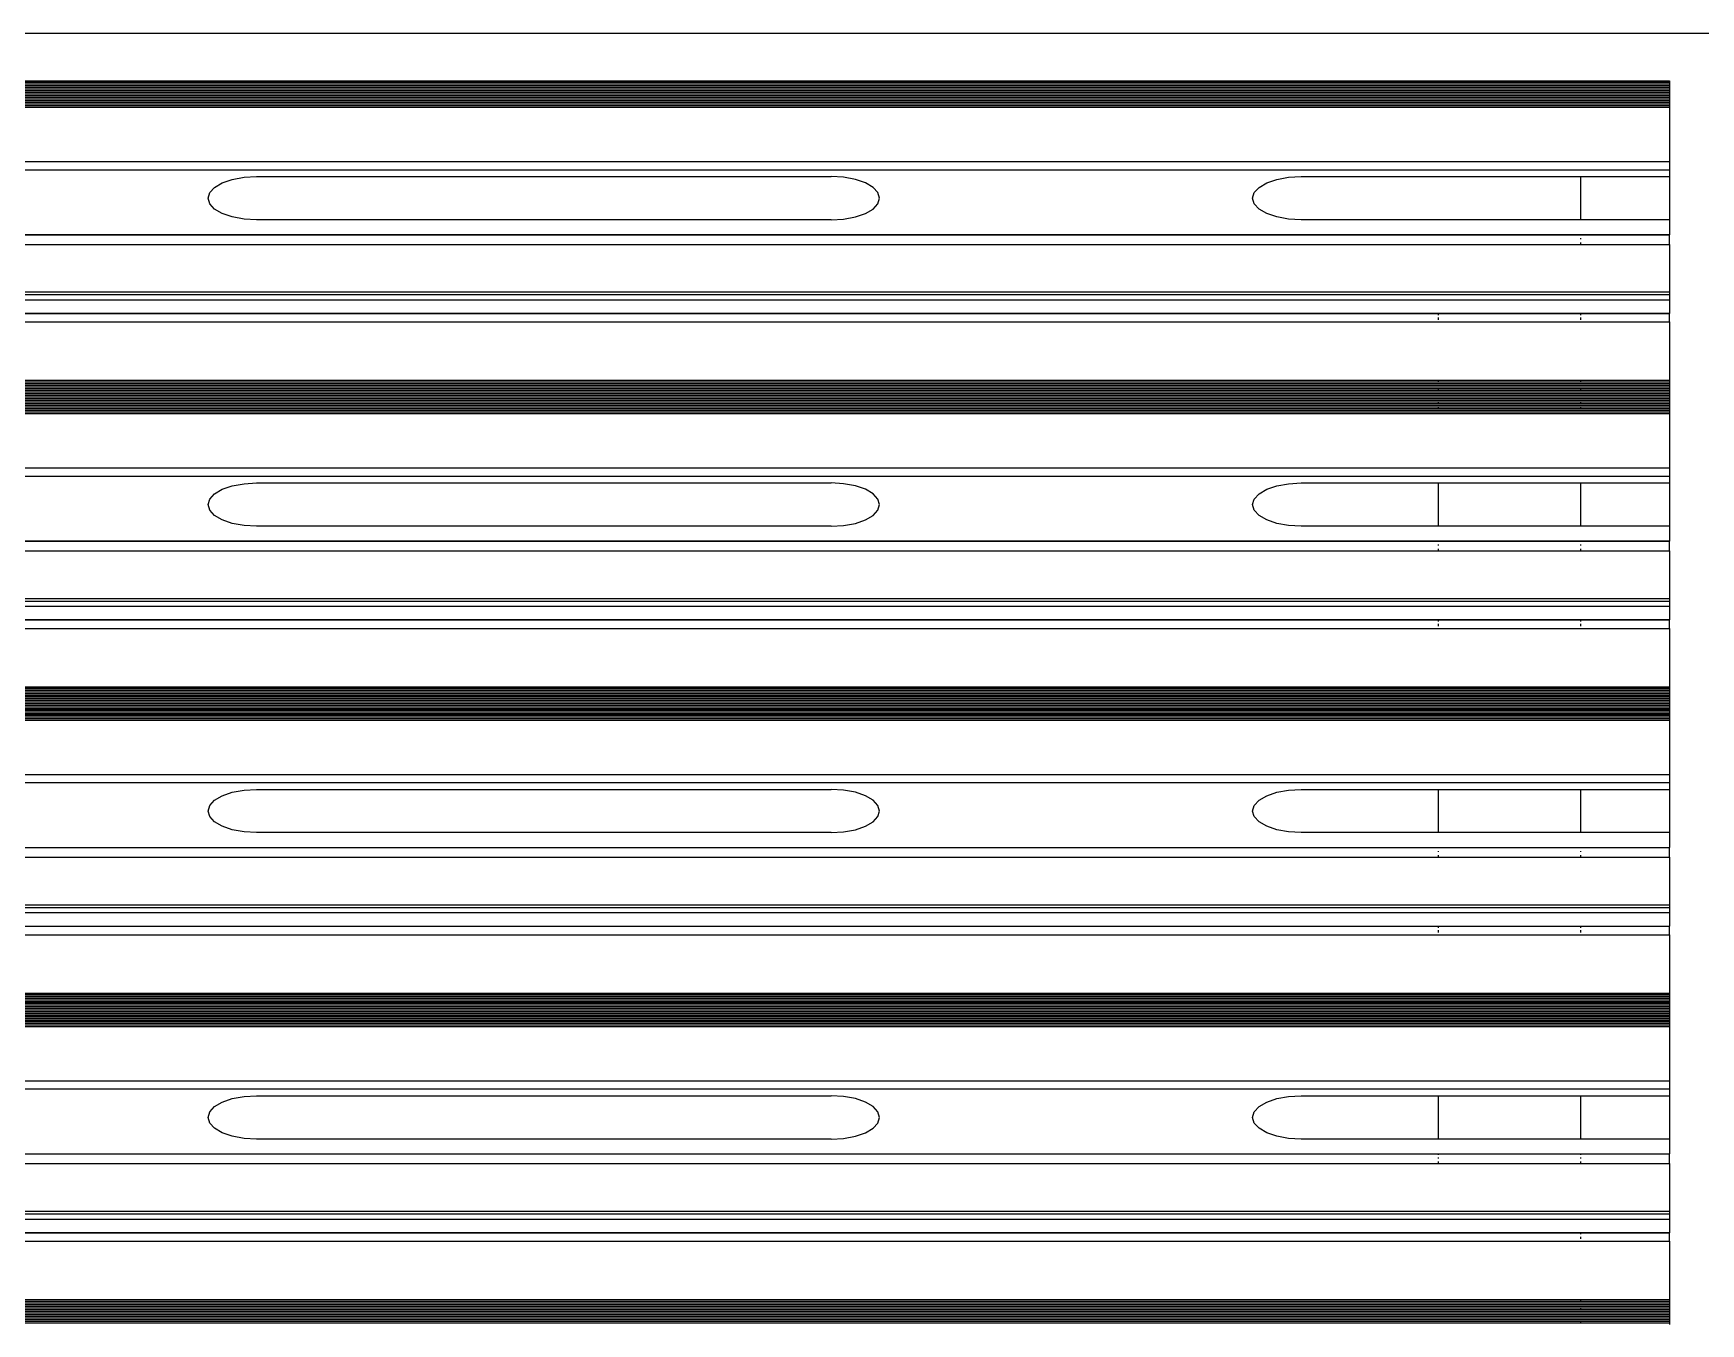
# Model space of a CAD drawing. Header units: inches. Extents: x 442278 to 842836, y -356313 to 59457.
# Drawn here: x 482411 to 483000, y 2437 to 2893 of the extents above; entities that cross this region are included whole.
import ezdxf

# ---------------------------------------------------------------- set-up
doc = ezdxf.new("R2010")
doc.units = ezdxf.units.IN
doc.header["$LTSCALE"] = 250
doc.header["$MEASUREMENT"] = 0

msp = doc.modelspace()

# ---------------------------------------------------------------- linework, layer by layer
for p, q in [((483293.53, 2893.11), (482388.53, 2893.11)), ((479538.53, 2876.39), (482988.53, 2876.39)), ((479538.53, 2875.84), (482988.53, 2875.84)), ((479538.53, 2875.31), (482988.53, 2875.31)), ((479538.53, 2875.26), (482988.53, 2875.26)), ((479538.53, 2874.67), (482988.53, 2874.67)), ((479538.53, 2874.08), (482988.53, 2874.08)), ((482988.53, 2876.39), (482988.53, 2875.84)), ((482988.53, 2875.84), (482988.53, 2875.31)), ((482988.53, 2875.31), (482988.53, 2875.26)), ((482988.53, 2875.26), (482988.53, 2874.67)), ((482988.53, 2874.67), (482988.53, 2874.08)), ((482988.53, 2874.08), (482988.53, 2873.49)), ((479538.53, 2873.49), (482988.53, 2873.49)), ((479538.53, 2872.9), (482988.53, 2872.9)), ((479538.53, 2872.31), (482988.53, 2872.31)), ((479538.53, 2871.72), (482988.53, 2871.72)), ((479538.53, 2871.14), (482988.53, 2871.14)), ((479538.53, 2870.6), (482988.53, 2870.6)), ((479538.53, 2870.55), (482988.53, 2870.55)), ((479538.53, 2869.96), (482988.53, 2869.96)), ((479538.53, 2869.37), (482988.53, 2869.37)), ((479538.53, 2868.83), (482988.53, 2868.83)), ((479538.53, 2868.78), (482988.53, 2868.78)), ((479538.53, 2868.19), (482988.53, 2868.19)), ((482988.53, 2873.49), (482988.53, 2872.9)), ((482988.53, 2872.9), (482988.53, 2872.31)), ((482988.53, 2872.31), (482988.53, 2871.72)), ((482988.53, 2871.72), (482988.53, 2871.14)), ((482988.53, 2871.14), (482988.53, 2870.6)), ((482988.53, 2870.6), (482988.53, 2870.55)), ((482988.53, 2870.55), (482988.53, 2869.96)), ((482988.53, 2869.96), (482988.53, 2869.37)), ((482988.53, 2869.37), (482988.53, 2868.83)), ((482988.53, 2868.83), (482988.53, 2868.78)), ((482988.53, 2868.78), (482988.53, 2868.19)), ((482988.53, 2868.19), (482988.53, 2867.61)), ((479538.53, 2867.61), (482988.53, 2867.61)), ((479538.53, 2867.02), (482988.53, 2867.02)), ((482988.53, 2867.61), (482988.53, 2867.02)), ((482988.53, 2867.02), (482988.53, 2847.82)), ((479538.53, 2847.82), (482988.53, 2847.82)), ((479538.53, 2844.93), (482988.53, 2844.93)), ((482988.53, 2847.82), (482988.53, 2844.93)), ((482988.53, 2844.93), (482988.53, 2842.53)), ((482473.01, 2836.86), (482474.72, 2838.71)), ((482474.72, 2838.71), (482477.44, 2840.29)), ((482477.44, 2840.29), (482480.99, 2841.51)), ((482480.99, 2841.51), (482485.12, 2842.27)), ((482485.12, 2842.27), (482489.55, 2842.53)), ((482489.55, 2842.53), (482692.45, 2842.53)), ((482696.89, 2842.27), (482692.45, 2842.53)), ((482701.02, 2841.51), (482696.89, 2842.27)), ((482704.57, 2840.29), (482701.02, 2841.51)), ((482707.29, 2838.71), (482704.57, 2840.29)), ((482709, 2836.86), (482707.29, 2838.71)), ((482841.92, 2836.86), (482843.63, 2838.71)), ((482843.63, 2838.71), (482846.35, 2840.29)), ((482846.35, 2840.29), (482849.9, 2841.51)), ((482849.9, 2841.51), (482854.03, 2842.27)), ((482854.03, 2842.27), (482858.46, 2842.53)), ((482858.46, 2842.53), (482957.17, 2842.53)), ((482957.17, 2842.53), (482957.17, 2827.23)), ((482957.17, 2842.53), (482988.53, 2842.53)), ((482988.53, 2842.53), (482988.53, 2827.23)), ((482472.43, 2834.88), (482473.01, 2836.86)), ((482473.01, 2832.9), (482472.43, 2834.88)), ((482474.72, 2831.06), (482473.01, 2832.9)), ((482707.29, 2831.06), (482709, 2832.9)), ((482709.58, 2834.88), (482709, 2836.86)), ((482709, 2832.9), (482709.58, 2834.88)), ((482841.34, 2834.88), (482841.92, 2836.86)), ((482841.92, 2832.9), (482841.34, 2834.88)), ((482843.63, 2831.06), (482841.92, 2832.9)), ((482477.44, 2829.47), (482474.72, 2831.06)), ((482480.99, 2828.26), (482477.44, 2829.47)), ((482485.12, 2827.49), (482480.99, 2828.26)), ((482489.55, 2827.23), (482485.12, 2827.49)), ((482692.45, 2827.23), (482489.55, 2827.23)), ((482692.45, 2827.23), (482696.89, 2827.49)), ((482696.89, 2827.49), (482701.02, 2828.26)), ((482701.02, 2828.26), (482704.57, 2829.47)), ((482704.57, 2829.47), (482707.29, 2831.06)), ((482846.35, 2829.47), (482843.63, 2831.06)), ((482849.9, 2828.26), (482846.35, 2829.47)), ((482854.03, 2827.49), (482849.9, 2828.26)), ((482858.46, 2827.23), (482854.03, 2827.49)), ((482957.17, 2827.23), (482858.46, 2827.23)), ((482988.53, 2827.23), (482957.17, 2827.23)), ((482988.53, 2827.23), (482988.53, 2822.05)), ((481279.22, 2822.05), (482957.17, 2822.05)), ((481279.22, 2821.97), (482957.17, 2821.97)), ((482957.17, 2822.05), (482957.17, 2821.97)), ((482957.17, 2822.05), (482988.53, 2822.05)), ((482957.17, 2821.97), (482957.17, 2821.71)), ((482957.17, 2821.97), (482988.53, 2821.97)), ((482957.17, 2820.74), (482957.17, 2820.42)), ((482988.53, 2822.05), (482988.53, 2821.97)), ((482988.53, 2818.58), (482988.53, 2821.97)), ((481279.22, 2818.58), (482957.17, 2818.58)), ((482957.17, 2819.28), (482957.17, 2818.58)), ((482957.17, 2818.58), (482988.53, 2818.58)), ((482988.53, 2818.58), (482988.53, 2801.78)), ((479538.53, 2801.78), (482988.53, 2801.78)), ((479538.53, 2800.83), (482988.53, 2800.83)), ((479538.53, 2798.99), (482988.53, 2798.99)), ((482988.53, 2801.78), (482988.53, 2800.83)), ((482988.53, 2800.83), (482988.53, 2798.99)), ((482988.53, 2798.99), (482988.53, 2794.24)), ((479538.53, 2791.16), (482988.53, 2791.16)), ((481329.4, 2794.24), (482906.99, 2794.24)), ((481329.4, 2794.15), (482906.99, 2794.15)), ((482906.99, 2794.15), (482906.99, 2794.24)), ((482906.99, 2794.24), (482957.17, 2794.24)), ((482906.99, 2793.63), (482906.99, 2794.15)), ((482906.99, 2794.15), (482957.17, 2794.15)), ((482906.99, 2791.96), (482906.99, 2792.74)), ((482957.17, 2794.24), (482957.17, 2794.15)), ((482957.17, 2794.24), (482988.53, 2794.24)), ((482957.17, 2794.15), (482957.17, 2793.63)), ((482957.17, 2794.15), (482988.53, 2794.15)), ((482957.17, 2792.74), (482957.17, 2791.96)), ((482988.53, 2794.24), (482988.53, 2794.15)), ((482988.53, 2791.16), (482988.53, 2794.15)), ((482988.53, 2791.16), (482988.53, 2770.57)), ((479538.53, 2769.39), (482988.53, 2769.39)), ((479538.53, 2768.8), (482988.53, 2768.8)), ((479538.53, 2768.22), (482988.53, 2768.22)), ((481329.4, 2770.57), (482906.99, 2770.57)), ((481329.4, 2770.03), (482906.99, 2770.03)), ((481329.4, 2769.98), (482906.99, 2769.98)), ((481329.4, 2767.63), (482906.99, 2767.63)), ((482906.99, 2770.03), (482906.99, 2770.57)), ((482906.99, 2770.57), (482957.17, 2770.57)), ((482906.99, 2769.98), (482906.99, 2770.03)), ((482906.99, 2770.03), (482957.17, 2770.03)), ((482906.99, 2769.98), (482957.17, 2769.98)), ((482906.99, 2767.09), (482906.99, 2767.63)), ((482906.99, 2767.63), (482957.17, 2767.63)), ((482957.17, 2770.57), (482957.17, 2770.03)), ((482957.17, 2770.57), (482988.53, 2770.57)), ((482957.17, 2770.03), (482957.17, 2769.98)), ((482957.17, 2770.03), (482988.53, 2770.03)), ((482957.17, 2769.98), (482988.53, 2769.98)), ((482957.17, 2767.63), (482957.17, 2767.09)), ((482957.17, 2767.63), (482988.53, 2767.63)), ((482988.53, 2770.57), (482988.53, 2770.03)), ((482988.53, 2770.03), (482988.53, 2769.98)), ((482988.53, 2769.98), (482988.53, 2769.39)), ((482988.53, 2769.39), (482988.53, 2768.8)), ((482988.53, 2768.8), (482988.53, 2768.22)), ((482988.53, 2768.22), (482988.53, 2767.63)), ((482988.53, 2767.63), (482988.53, 2767.09)), ((479538.53, 2766.45), (482988.53, 2766.45)), ((479538.53, 2765.86), (482988.53, 2765.86)), ((479538.53, 2765.27), (482988.53, 2765.27)), ((479538.53, 2764.69), (482988.53, 2764.69)), ((479538.53, 2764.1), (482988.53, 2764.1)), ((479538.53, 2763.51), (482988.53, 2763.51)), ((479538.53, 2761.74), (482988.53, 2761.74)), ((481329.4, 2767.09), (482906.99, 2767.09)), ((481329.4, 2767.04), (482906.99, 2767.04)), ((481329.4, 2762.92), (482906.99, 2762.92)), ((481329.4, 2762.38), (482906.99, 2762.38)), ((481329.4, 2762.33), (482906.99, 2762.33)), ((482906.99, 2767.04), (482906.99, 2767.09)), ((482906.99, 2767.09), (482957.17, 2767.09)), ((482906.99, 2767.04), (482957.17, 2767.04)), ((482906.99, 2762.38), (482906.99, 2762.92)), ((482906.99, 2762.92), (482957.17, 2762.92)), ((482906.99, 2762.33), (482906.99, 2762.38)), ((482906.99, 2762.38), (482957.17, 2762.38)), ((482906.99, 2762.33), (482957.17, 2762.33)), ((482957.17, 2767.09), (482957.17, 2767.04)), ((482957.17, 2767.09), (482988.53, 2767.09)), ((482957.17, 2767.04), (482988.53, 2767.04)), ((482957.17, 2762.92), (482957.17, 2762.38)), ((482957.17, 2762.92), (482988.53, 2762.92)), ((482957.17, 2762.38), (482957.17, 2762.33)), ((482957.17, 2762.38), (482988.53, 2762.38)), ((482957.17, 2762.33), (482988.53, 2762.33)), ((482988.53, 2767.09), (482988.53, 2767.04)), ((482988.53, 2767.04), (482988.53, 2766.45)), ((482988.53, 2766.45), (482988.53, 2765.86)), ((482988.53, 2765.86), (482988.53, 2765.27)), ((482988.53, 2765.27), (482988.53, 2764.69)), ((482988.53, 2764.69), (482988.53, 2764.1)), ((482988.53, 2764.1), (482988.53, 2763.51)), ((482988.53, 2763.51), (482988.53, 2762.92)), ((482988.53, 2762.92), (482988.53, 2762.38)), ((482988.53, 2762.38), (482988.53, 2762.33)), ((482988.53, 2762.33), (482988.53, 2761.74)), ((482988.53, 2761.74), (482988.53, 2761.15)), ((479538.53, 2759.98), (482988.53, 2759.98)), ((479538.53, 2759.39), (482988.53, 2759.39)), ((479538.53, 2758.8), (482988.53, 2758.8)), ((481329.4, 2761.15), (482906.99, 2761.15)), ((481329.4, 2760.62), (482906.99, 2760.62)), ((481329.4, 2760.57), (482906.99, 2760.57)), ((482906.99, 2760.62), (482906.99, 2761.15)), ((482906.99, 2761.15), (482957.17, 2761.15)), ((482906.99, 2760.57), (482906.99, 2760.62)), ((482906.99, 2760.62), (482957.17, 2760.62)), ((482906.99, 2760.57), (482957.17, 2760.57)), ((482957.17, 2761.15), (482957.17, 2760.62)), ((482957.17, 2761.15), (482988.53, 2761.15)), ((482957.17, 2760.62), (482957.17, 2760.57)), ((482957.17, 2760.62), (482988.53, 2760.62)), ((482957.17, 2760.57), (482988.53, 2760.57)), ((482988.53, 2761.15), (482988.53, 2760.62)), ((482988.53, 2760.62), (482988.53, 2760.57)), ((482988.53, 2760.57), (482988.53, 2759.98)), ((482988.53, 2759.98), (482988.53, 2759.39)), ((482988.53, 2759.39), (482988.53, 2758.8)), ((482988.53, 2758.8), (482988.53, 2739.6)), ((479538.53, 2739.6), (482988.53, 2739.6)), ((482988.53, 2739.6), (482988.53, 2736.71)), ((479538.53, 2736.71), (482988.53, 2736.71)), ((482477.44, 2732.07), (482480.99, 2733.29)), ((482480.99, 2733.29), (482485.12, 2734.05)), ((482485.12, 2734.05), (482489.55, 2734.31)), ((482489.55, 2734.31), (482692.45, 2734.31)), ((482696.89, 2734.05), (482692.45, 2734.31)), ((482701.02, 2733.29), (482696.89, 2734.05)), ((482704.57, 2732.07), (482701.02, 2733.29)), ((482846.35, 2732.07), (482849.9, 2733.29)), ((482849.9, 2733.29), (482854.03, 2734.05)), ((482854.03, 2734.05), (482858.46, 2734.31)), ((482858.46, 2734.31), (482906.99, 2734.31)), ((482906.99, 2719.01), (482906.99, 2734.31)), ((482906.99, 2734.31), (482957.17, 2734.31)), ((482957.17, 2734.31), (482957.17, 2719.01)), ((482957.17, 2734.31), (482988.53, 2734.31)), ((482988.53, 2736.71), (482988.53, 2734.31)), ((482988.53, 2734.31), (482988.53, 2719.01)), ((482472.43, 2726.66), (482473.01, 2728.64)), ((482473.01, 2724.68), (482472.43, 2726.66)), ((482473.01, 2728.64), (482474.72, 2730.49)), ((482474.72, 2730.49), (482477.44, 2732.07)), ((482707.29, 2730.49), (482704.57, 2732.07)), ((482709, 2728.64), (482707.29, 2730.49)), ((482709.58, 2726.66), (482709, 2728.64)), ((482709, 2724.68), (482709.58, 2726.66)), ((482841.34, 2726.66), (482841.92, 2728.64)), ((482841.92, 2724.68), (482841.34, 2726.66)), ((482841.92, 2728.64), (482843.63, 2730.49)), ((482843.63, 2730.49), (482846.35, 2732.07)), ((482474.72, 2722.84), (482473.01, 2724.68)), ((482477.44, 2721.26), (482474.72, 2722.84)), ((482480.99, 2720.04), (482477.44, 2721.26)), ((482701.02, 2720.04), (482704.57, 2721.26)), ((482704.57, 2721.26), (482707.29, 2722.84)), ((482707.29, 2722.84), (482709, 2724.68)), ((482843.63, 2722.84), (482841.92, 2724.68)), ((482846.35, 2721.26), (482843.63, 2722.84)), ((482849.9, 2720.04), (482846.35, 2721.26)), ((482485.12, 2719.28), (482480.99, 2720.04)), ((482489.55, 2719.01), (482485.12, 2719.28)), ((482692.45, 2719.01), (482489.55, 2719.01)), ((482692.45, 2719.01), (482696.89, 2719.28)), ((482696.89, 2719.28), (482701.02, 2720.04)), ((482854.03, 2719.28), (482849.9, 2720.04)), ((482858.46, 2719.01), (482854.03, 2719.28)), ((482906.99, 2719.01), (482858.46, 2719.01)), ((482957.17, 2719.01), (482906.99, 2719.01)), ((482988.53, 2719.01), (482957.17, 2719.01)), ((482988.53, 2719.01), (482988.53, 2713.83)), ((481329.4, 2713.83), (482906.99, 2713.83)), ((481329.4, 2713.76), (482906.99, 2713.76)), ((481329.4, 2710.36), (482906.99, 2710.36)), ((482906.99, 2713.76), (482906.99, 2713.83)), ((482906.99, 2713.83), (482957.17, 2713.83)), ((482906.99, 2713.5), (482906.99, 2713.76)), ((482906.99, 2713.76), (482957.17, 2713.76)), ((482906.99, 2712.21), (482906.99, 2712.52)), ((482906.99, 2710.36), (482906.99, 2711.07)), ((482906.99, 2710.36), (482957.17, 2710.36)), ((482957.17, 2713.83), (482957.17, 2713.76)), ((482957.17, 2713.83), (482988.53, 2713.83)), ((482957.17, 2713.76), (482957.17, 2713.5)), ((482957.17, 2713.76), (482988.53, 2713.76)), ((482957.17, 2712.52), (482957.17, 2712.21)), ((482957.17, 2711.07), (482957.17, 2710.36)), ((482957.17, 2710.36), (482988.53, 2710.36)), ((482988.53, 2713.83), (482988.53, 2713.76)), ((482988.53, 2710.36), (482988.53, 2713.76)), ((482988.53, 2710.36), (482988.53, 2693.56)), ((479538.53, 2693.56), (482988.53, 2693.56)), ((479538.53, 2692.61), (482988.53, 2692.61)), ((482988.53, 2693.56), (482988.53, 2692.61)), ((482988.53, 2692.61), (482988.53, 2690.78)), ((479538.53, 2690.78), (482988.53, 2690.78)), ((481329.4, 2686.03), (482906.99, 2686.03)), ((481329.4, 2685.94), (482906.99, 2685.94)), ((482906.99, 2685.94), (482906.99, 2686.03)), ((482906.99, 2686.03), (482957.17, 2686.03)), ((482906.99, 2685.41), (482906.99, 2685.94)), ((482906.99, 2685.94), (482957.17, 2685.94)), ((482957.17, 2686.03), (482957.17, 2685.94)), ((482957.17, 2686.03), (482988.53, 2686.03)), ((482957.17, 2685.94), (482957.17, 2685.41)), ((482957.17, 2685.94), (482988.53, 2685.94)), ((482988.53, 2690.78), (482988.53, 2686.03)), ((482988.53, 2686.03), (482988.53, 2685.94)), ((482988.53, 2682.95), (482988.53, 2685.94)), ((479538.53, 2682.95), (482988.53, 2682.95)), ((482906.99, 2683.74), (482906.99, 2684.53)), ((482957.17, 2684.53), (482957.17, 2683.74)), ((482988.53, 2682.95), (482988.53, 2662.35)), ((481329.4, 2662.35), (482906.99, 2662.35)), ((481329.4, 2661.81), (482906.99, 2661.81)), ((481329.4, 2661.76), (482906.99, 2661.76)), ((482906.99, 2661.81), (482906.99, 2662.35)), ((482906.99, 2662.35), (482957.17, 2662.35)), ((482906.99, 2661.76), (482906.99, 2661.81)), ((482906.99, 2661.81), (482957.17, 2661.81)), ((482906.99, 2661.76), (482957.17, 2661.76)), ((482957.17, 2662.35), (482957.17, 2661.81)), ((482957.17, 2662.35), (482988.53, 2662.35)), ((482957.17, 2661.81), (482957.17, 2661.76)), ((482957.17, 2661.81), (482988.53, 2661.81)), ((482957.17, 2661.76), (482988.53, 2661.76)), ((482988.53, 2662.35), (482988.53, 2661.81)), ((482988.53, 2661.81), (482988.53, 2661.76)), ((482988.53, 2661.76), (482988.53, 2661.18)), ((479538.53, 2661.18), (482988.53, 2661.18)), ((479538.53, 2660.59), (482988.53, 2660.59)), ((479538.53, 2660), (482988.53, 2660)), ((479538.53, 2658.23), (482988.53, 2658.23)), ((479538.53, 2657.65), (482988.53, 2657.65)), ((479538.53, 2657.06), (482988.53, 2657.06)), ((479538.53, 2656.47), (482988.53, 2656.47)), ((479538.53, 2655.88), (482988.53, 2655.88)), ((481329.4, 2659.41), (482906.99, 2659.41)), ((481329.4, 2658.87), (482906.99, 2658.87)), ((481329.4, 2658.82), (482906.99, 2658.82)), ((482906.99, 2658.87), (482906.99, 2659.41)), ((482906.99, 2659.41), (482957.17, 2659.41)), ((482906.99, 2658.82), (482906.99, 2658.87)), ((482906.99, 2658.87), (482957.17, 2658.87)), ((482906.99, 2658.82), (482957.17, 2658.82)), ((482957.17, 2659.41), (482957.17, 2658.87)), ((482957.17, 2659.41), (482988.53, 2659.41)), ((482957.17, 2658.87), (482957.17, 2658.82)), ((482957.17, 2658.87), (482988.53, 2658.87)), ((482957.17, 2658.82), (482988.53, 2658.82)), ((482988.53, 2661.18), (482988.53, 2660.59)), ((482988.53, 2660.59), (482988.53, 2660)), ((482988.53, 2660), (482988.53, 2659.41)), ((482988.53, 2659.41), (482988.53, 2658.87)), ((482988.53, 2658.87), (482988.53, 2658.82)), ((482988.53, 2658.82), (482988.53, 2658.23)), ((482988.53, 2658.23), (482988.53, 2657.65)), ((482988.53, 2657.65), (482988.53, 2657.06)), ((482988.53, 2657.06), (482988.53, 2656.47)), ((482988.53, 2656.47), (482988.53, 2655.88)), ((482988.53, 2655.88), (482988.53, 2655.29)), ((479538.53, 2655.29), (482988.53, 2655.29)), ((479538.53, 2653.53), (482988.53, 2653.53)), ((479538.53, 2651.76), (482988.53, 2651.76)), ((479538.53, 2651.17), (482988.53, 2651.17)), ((479538.53, 2650.58), (482988.53, 2650.58)), ((481329.4, 2654.7), (482906.99, 2654.7)), ((481329.4, 2654.16), (482906.99, 2654.16)), ((481329.4, 2654.11), (482906.99, 2654.11)), ((481329.4, 2652.94), (482906.99, 2652.94)), ((481329.4, 2652.4), (482906.99, 2652.4)), ((481329.4, 2652.35), (482906.99, 2652.35)), ((482906.99, 2654.16), (482906.99, 2654.7)), ((482906.99, 2654.7), (482957.17, 2654.7)), ((482906.99, 2654.11), (482906.99, 2654.16)), ((482906.99, 2654.16), (482957.17, 2654.16)), ((482906.99, 2654.11), (482957.17, 2654.11)), ((482906.99, 2652.4), (482906.99, 2652.94)), ((482906.99, 2652.94), (482957.17, 2652.94)), ((482906.99, 2652.35), (482906.99, 2652.4)), ((482906.99, 2652.4), (482957.17, 2652.4)), ((482906.99, 2652.35), (482957.17, 2652.35)), ((482957.17, 2654.7), (482957.17, 2654.16)), ((482957.17, 2654.7), (482988.53, 2654.7)), ((482957.17, 2654.16), (482957.17, 2654.11)), ((482957.17, 2654.16), (482988.53, 2654.16)), ((482957.17, 2654.11), (482988.53, 2654.11)), ((482957.17, 2652.94), (482957.17, 2652.4)), ((482957.17, 2652.94), (482988.53, 2652.94)), ((482957.17, 2652.4), (482957.17, 2652.35)), ((482957.17, 2652.4), (482988.53, 2652.4)), ((482957.17, 2652.35), (482988.53, 2652.35)), ((482988.53, 2655.29), (482988.53, 2654.7)), ((482988.53, 2654.7), (482988.53, 2654.16)), ((482988.53, 2654.16), (482988.53, 2654.11)), ((482988.53, 2654.11), (482988.53, 2653.53)), ((482988.53, 2653.53), (482988.53, 2652.94)), ((482988.53, 2652.94), (482988.53, 2652.4)), ((482988.53, 2652.4), (482988.53, 2652.35)), ((482988.53, 2652.35), (482988.53, 2651.76)), ((482988.53, 2651.76), (482988.53, 2651.17)), ((482988.53, 2651.17), (482988.53, 2650.58)), ((482988.53, 2650.58), (482988.53, 2631.39)), ((479538.53, 2631.39), (482988.53, 2631.39)), ((479538.53, 2628.49), (482988.53, 2628.49)), ((482988.53, 2631.39), (482988.53, 2628.49)), ((482988.53, 2628.49), (482988.53, 2626.1)), ((482472.43, 2618.45), (482473.01, 2620.43)), ((482473.01, 2620.43), (482474.72, 2622.27)), ((482474.72, 2622.27), (482477.44, 2623.86)), ((482477.44, 2623.86), (482480.99, 2625.07)), ((482480.99, 2625.07), (482485.12, 2625.84)), ((482485.12, 2625.84), (482489.55, 2626.1)), ((482489.55, 2626.1), (482692.45, 2626.1)), ((482696.89, 2625.84), (482692.45, 2626.1)), ((482701.02, 2625.07), (482696.89, 2625.84)), ((482704.57, 2623.86), (482701.02, 2625.07)), ((482707.29, 2622.27), (482704.57, 2623.86)), ((482709, 2620.43), (482707.29, 2622.27)), ((482709.58, 2618.45), (482709, 2620.43)), ((482841.34, 2618.45), (482841.92, 2620.43)), ((482841.92, 2620.43), (482843.63, 2622.27)), ((482843.63, 2622.27), (482846.35, 2623.86)), ((482846.35, 2623.86), (482849.9, 2625.07)), ((482849.9, 2625.07), (482854.03, 2625.84)), ((482854.03, 2625.84), (482858.46, 2626.1)), ((482858.46, 2626.1), (482906.99, 2626.1)), ((482906.99, 2610.8), (482906.99, 2626.1)), ((482906.99, 2626.1), (482957.17, 2626.1)), ((482957.17, 2626.1), (482957.17, 2610.8)), ((482957.17, 2626.1), (482988.53, 2626.1)), ((482988.53, 2626.1), (482988.53, 2610.8)), ((482473.01, 2616.47), (482472.43, 2618.45)), ((482474.72, 2614.62), (482473.01, 2616.47)), ((482477.44, 2613.04), (482474.72, 2614.62)), ((482704.57, 2613.04), (482707.29, 2614.62)), ((482707.29, 2614.62), (482709, 2616.47)), ((482709, 2616.47), (482709.58, 2618.45)), ((482841.92, 2616.47), (482841.34, 2618.45)), ((482843.63, 2614.62), (482841.92, 2616.47)), ((482846.35, 2613.04), (482843.63, 2614.62)), ((482480.99, 2611.82), (482477.44, 2613.04)), ((482485.12, 2611.06), (482480.99, 2611.82)), ((482489.55, 2610.8), (482485.12, 2611.06)), ((482692.45, 2610.8), (482489.55, 2610.8)), ((482692.45, 2610.8), (482696.89, 2611.06)), ((482696.89, 2611.06), (482701.02, 2611.82)), ((482701.02, 2611.82), (482704.57, 2613.04)), ((482849.9, 2611.82), (482846.35, 2613.04)), ((482854.03, 2611.06), (482849.9, 2611.82)), ((482858.46, 2610.8), (482854.03, 2611.06)), ((482906.99, 2610.8), (482858.46, 2610.8)), ((482957.17, 2610.8), (482906.99, 2610.8)), ((482988.53, 2610.8), (482957.17, 2610.8)), ((482988.53, 2610.8), (482988.53, 2605.61)), ((481329.4, 2605.61), (482906.99, 2605.61)), ((481329.4, 2605.54), (482906.99, 2605.54)), ((482906.99, 2605.54), (482906.99, 2605.61)), ((482906.99, 2605.61), (482957.17, 2605.61)), ((482906.99, 2605.28), (482906.99, 2605.54)), ((482906.99, 2605.54), (482957.17, 2605.54)), ((482906.99, 2603.99), (482906.99, 2604.3)), ((482906.99, 2602.15), (482906.99, 2602.85)), ((482957.17, 2605.61), (482957.17, 2605.54)), ((482957.17, 2605.61), (482988.53, 2605.61)), ((482957.17, 2605.54), (482957.17, 2605.28)), ((482957.17, 2605.54), (482988.53, 2605.54)), ((482957.17, 2604.3), (482957.17, 2603.99)), ((482957.17, 2602.85), (482957.17, 2602.15)), ((482988.53, 2605.61), (482988.53, 2605.54)), ((482988.53, 2602.15), (482988.53, 2605.54)), ((481329.4, 2602.15), (482906.99, 2602.15)), ((482906.99, 2602.15), (482957.17, 2602.15)), ((482957.17, 2602.15), (482988.53, 2602.15)), ((482988.53, 2602.15), (482988.53, 2585.34)), ((479538.53, 2585.34), (482988.53, 2585.34)), ((482988.53, 2585.34), (482988.53, 2584.4)), ((479538.53, 2584.4), (482988.53, 2584.4)), ((479538.53, 2582.56), (482988.53, 2582.56)), ((482988.53, 2584.4), (482988.53, 2582.56)), ((482988.53, 2582.56), (482988.53, 2577.81)), ((479538.53, 2574.73), (482988.53, 2574.73)), ((481329.4, 2577.81), (482906.99, 2577.81)), ((481329.4, 2577.72), (482906.99, 2577.72)), ((482906.99, 2577.72), (482906.99, 2577.81)), ((482906.99, 2577.81), (482957.17, 2577.81)), ((482906.99, 2577.19), (482906.99, 2577.72)), ((482906.99, 2577.72), (482957.17, 2577.72)), ((482906.99, 2575.53), (482906.99, 2576.31)), ((482957.17, 2577.81), (482957.17, 2577.72)), ((482957.17, 2577.81), (482988.53, 2577.81)), ((482957.17, 2577.72), (482957.17, 2577.19)), ((482957.17, 2577.72), (482988.53, 2577.72)), ((482957.17, 2576.31), (482957.17, 2575.53)), ((482988.53, 2577.81), (482988.53, 2577.72)), ((482988.53, 2574.73), (482988.53, 2577.72)), ((482988.53, 2574.73), (482988.53, 2554.14)), ((479538.53, 2552.96), (482988.53, 2552.96)), ((479538.53, 2552.37), (482988.53, 2552.37)), ((479538.53, 2551.78), (482988.53, 2551.78)), ((479538.53, 2550.02), (482988.53, 2550.02)), ((481329.4, 2554.14), (482906.99, 2554.14)), ((481329.4, 2553.6), (482906.99, 2553.6)), ((481329.4, 2553.55), (482906.99, 2553.55)), ((481329.4, 2551.19), (482906.99, 2551.19)), ((481329.4, 2550.66), (482906.99, 2550.66)), ((481329.4, 2550.61), (482906.99, 2550.61)), ((482906.99, 2553.6), (482906.99, 2554.14)), ((482906.99, 2554.14), (482957.17, 2554.14)), ((482906.99, 2553.55), (482906.99, 2553.6)), ((482906.99, 2553.6), (482957.17, 2553.6)), ((482906.99, 2553.55), (482957.17, 2553.55)), ((482906.99, 2550.66), (482906.99, 2551.19)), ((482906.99, 2551.19), (482957.17, 2551.19)), ((482906.99, 2550.61), (482906.99, 2550.66)), ((482906.99, 2550.66), (482957.17, 2550.66)), ((482906.99, 2550.61), (482957.17, 2550.61)), ((482957.17, 2554.14), (482957.17, 2553.6)), ((482957.17, 2554.14), (482988.53, 2554.14)), ((482957.17, 2553.6), (482957.17, 2553.55)), ((482957.17, 2553.6), (482988.53, 2553.6)), ((482957.17, 2553.55), (482988.53, 2553.55)), ((482957.17, 2551.19), (482957.17, 2550.66)), ((482957.17, 2551.19), (482988.53, 2551.19)), ((482957.17, 2550.66), (482957.17, 2550.61)), ((482957.17, 2550.66), (482988.53, 2550.66)), ((482957.17, 2550.61), (482988.53, 2550.61)), ((482988.53, 2554.14), (482988.53, 2553.6)), ((482988.53, 2553.6), (482988.53, 2553.55)), ((482988.53, 2553.55), (482988.53, 2552.96)), ((482988.53, 2552.96), (482988.53, 2552.37)), ((482988.53, 2552.37), (482988.53, 2551.78)), ((482988.53, 2551.78), (482988.53, 2551.19)), ((482988.53, 2551.19), (482988.53, 2550.66)), ((482988.53, 2550.66), (482988.53, 2550.61)), ((482988.53, 2550.61), (482988.53, 2550.02)), ((482988.53, 2550.02), (482988.53, 2549.43)), ((479538.53, 2549.43), (482988.53, 2549.43)), ((479538.53, 2548.84), (482988.53, 2548.84)), ((479538.53, 2548.25), (482988.53, 2548.25)), ((479538.53, 2547.66), (482988.53, 2547.66)), ((479538.53, 2547.08), (482988.53, 2547.08)), ((479538.53, 2545.31), (482988.53, 2545.31)), ((481329.4, 2546.49), (482906.99, 2546.49)), ((481329.4, 2545.95), (482906.99, 2545.95)), ((481329.4, 2545.9), (482906.99, 2545.9)), ((481329.4, 2544.72), (482906.99, 2544.72)), ((481329.4, 2544.18), (482906.99, 2544.18)), ((481329.4, 2544.13), (482906.99, 2544.13)), ((482906.99, 2545.95), (482906.99, 2546.49)), ((482906.99, 2546.49), (482957.17, 2546.49)), ((482906.99, 2545.9), (482906.99, 2545.95)), ((482906.99, 2545.95), (482957.17, 2545.95)), ((482906.99, 2545.9), (482957.17, 2545.9)), ((482906.99, 2544.18), (482906.99, 2544.72)), ((482906.99, 2544.72), (482957.17, 2544.72)), ((482906.99, 2544.13), (482906.99, 2544.18)), ((482906.99, 2544.18), (482957.17, 2544.18)), ((482906.99, 2544.13), (482957.17, 2544.13)), ((482957.17, 2546.49), (482957.17, 2545.95)), ((482957.17, 2546.49), (482988.53, 2546.49)), ((482957.17, 2545.95), (482957.17, 2545.9)), ((482957.17, 2545.95), (482988.53, 2545.95)), ((482957.17, 2545.9), (482988.53, 2545.9)), ((482957.17, 2544.72), (482957.17, 2544.18)), ((482957.17, 2544.72), (482988.53, 2544.72)), ((482957.17, 2544.18), (482957.17, 2544.13)), ((482957.17, 2544.18), (482988.53, 2544.18)), ((482957.17, 2544.13), (482988.53, 2544.13)), ((482988.53, 2549.43), (482988.53, 2548.84)), ((482988.53, 2548.84), (482988.53, 2548.25)), ((482988.53, 2548.25), (482988.53, 2547.66)), ((482988.53, 2547.66), (482988.53, 2547.08)), ((482988.53, 2547.08), (482988.53, 2546.49)), ((482988.53, 2546.49), (482988.53, 2545.95)), ((482988.53, 2545.95), (482988.53, 2545.9)), ((482988.53, 2545.9), (482988.53, 2545.31)), ((482988.53, 2545.31), (482988.53, 2544.72)), ((482988.53, 2544.72), (482988.53, 2544.18)), ((482988.53, 2544.18), (482988.53, 2544.13)), ((482988.53, 2544.13), (482988.53, 2543.54)), ((479538.53, 2543.54), (482988.53, 2543.54)), ((479538.53, 2542.96), (482988.53, 2542.96)), ((479538.53, 2542.37), (482988.53, 2542.37)), ((482988.53, 2543.54), (482988.53, 2542.96)), ((482988.53, 2542.96), (482988.53, 2542.37)), ((482988.53, 2542.37), (482988.53, 2523.17)), ((479538.53, 2523.17), (482988.53, 2523.17)), ((479538.53, 2520.28), (482988.53, 2520.28)), ((482988.53, 2523.17), (482988.53, 2520.28)), ((482988.53, 2520.28), (482988.53, 2517.88)), ((482474.72, 2514.06), (482477.44, 2515.64)), ((482477.44, 2515.64), (482480.99, 2516.86)), ((482480.99, 2516.86), (482485.12, 2517.62)), ((482485.12, 2517.62), (482489.55, 2517.88)), ((482489.55, 2517.88), (482692.45, 2517.88)), ((482696.89, 2517.62), (482692.45, 2517.88)), ((482701.02, 2516.86), (482696.89, 2517.62)), ((482704.57, 2515.64), (482701.02, 2516.86)), ((482707.29, 2514.06), (482704.57, 2515.64)), ((482843.63, 2514.06), (482846.35, 2515.64)), ((482846.35, 2515.64), (482849.9, 2516.86)), ((482849.9, 2516.86), (482854.03, 2517.62)), ((482854.03, 2517.62), (482858.46, 2517.88)), ((482858.46, 2517.88), (482906.99, 2517.88)), ((482906.99, 2502.58), (482906.99, 2517.88)), ((482906.99, 2517.88), (482957.17, 2517.88)), ((482957.17, 2517.88), (482957.17, 2502.58)), ((482957.17, 2517.88), (482988.53, 2517.88)), ((482988.53, 2517.88), (482988.53, 2502.58)), ((482472.43, 2510.23), (482473.01, 2512.21)), ((482473.01, 2508.25), (482472.43, 2510.23)), ((482473.01, 2512.21), (482474.72, 2514.06)), ((482709, 2512.21), (482707.29, 2514.06)), ((482709.58, 2510.23), (482709, 2512.21)), ((482709, 2508.25), (482709.58, 2510.23)), ((482841.34, 2510.23), (482841.92, 2512.21)), ((482841.92, 2508.25), (482841.34, 2510.23)), ((482841.92, 2512.21), (482843.63, 2514.06)), ((482474.72, 2506.41), (482473.01, 2508.25)), ((482477.44, 2504.82), (482474.72, 2506.41)), ((482480.99, 2503.61), (482477.44, 2504.82)), ((482485.12, 2502.84), (482480.99, 2503.61)), ((482489.55, 2502.58), (482485.12, 2502.84)), ((482692.45, 2502.58), (482696.89, 2502.84)), ((482696.89, 2502.84), (482701.02, 2503.61)), ((482701.02, 2503.61), (482704.57, 2504.82)), ((482704.57, 2504.82), (482707.29, 2506.41)), ((482707.29, 2506.41), (482709, 2508.25)), ((482843.63, 2506.41), (482841.92, 2508.25)), ((482846.35, 2504.82), (482843.63, 2506.41)), ((482849.9, 2503.61), (482846.35, 2504.82)), ((482854.03, 2502.84), (482849.9, 2503.61)), ((482858.46, 2502.58), (482854.03, 2502.84)), ((481329.4, 2497.4), (482906.99, 2497.4)), ((481329.4, 2497.32), (482906.99, 2497.32)), ((482692.45, 2502.58), (482489.55, 2502.58)), ((482906.99, 2502.58), (482858.46, 2502.58)), ((482957.17, 2502.58), (482906.99, 2502.58)), ((482906.99, 2497.32), (482906.99, 2497.4)), ((482906.99, 2497.4), (482957.17, 2497.4)), ((482906.99, 2497.06), (482906.99, 2497.32)), ((482906.99, 2497.32), (482957.17, 2497.32)), ((482988.53, 2502.58), (482957.17, 2502.58)), ((482957.17, 2497.4), (482957.17, 2497.32)), ((482957.17, 2497.4), (482988.53, 2497.4)), ((482957.17, 2497.32), (482957.17, 2497.06)), ((482957.17, 2497.32), (482988.53, 2497.32)), ((482988.53, 2502.58), (482988.53, 2497.4)), ((482988.53, 2497.4), (482988.53, 2497.32)), ((482988.53, 2493.93), (482988.53, 2497.32)), ((481329.4, 2493.93), (482906.99, 2493.93)), ((482906.99, 2495.77), (482906.99, 2496.09)), ((482906.99, 2493.93), (482906.99, 2494.63)), ((482906.99, 2493.93), (482957.17, 2493.93)), ((482957.17, 2496.09), (482957.17, 2495.77)), ((482957.17, 2494.63), (482957.17, 2493.93)), ((482957.17, 2493.93), (482988.53, 2493.93)), ((482988.53, 2493.93), (482988.53, 2477.13)), ((479538.53, 2477.13), (482988.53, 2477.13)), ((479538.53, 2476.18), (482988.53, 2476.18)), ((479538.53, 2474.34), (482988.53, 2474.34)), ((482988.53, 2477.13), (482988.53, 2476.18)), ((482988.53, 2476.18), (482988.53, 2474.34)), ((482988.53, 2474.34), (482988.53, 2469.59)), ((481279.22, 2469.59), (482957.17, 2469.59)), ((481279.22, 2469.5), (482957.17, 2469.5)), ((482957.17, 2469.59), (482957.17, 2469.5)), ((482957.17, 2469.59), (482988.53, 2469.59)), ((482957.17, 2469.5), (482957.17, 2468.98)), ((482957.17, 2469.5), (482988.53, 2469.5)), ((482957.17, 2468.09), (482957.17, 2467.31)), ((482988.53, 2469.59), (482988.53, 2469.5)), ((482988.53, 2466.51), (482988.53, 2469.5)), ((479538.53, 2466.51), (482988.53, 2466.51)), ((482988.53, 2466.51), (482988.53, 2445.92)), ((479538.53, 2444.74), (482988.53, 2444.74)), ((479538.53, 2444.15), (482988.53, 2444.15)), ((481279.22, 2445.92), (482957.17, 2445.92)), ((481279.22, 2445.38), (482957.17, 2445.38)), ((481279.22, 2445.33), (482957.17, 2445.33)), ((482957.17, 2445.92), (482957.17, 2445.38)), ((482957.17, 2445.92), (482988.53, 2445.92)), ((482957.17, 2445.38), (482957.17, 2445.33)), ((482957.17, 2445.38), (482988.53, 2445.38)), ((482957.17, 2445.33), (482988.53, 2445.33)), ((482988.53, 2445.92), (482988.53, 2445.38)), ((482988.53, 2445.38), (482988.53, 2445.33)), ((482988.53, 2445.33), (482988.53, 2444.74)), ((482988.53, 2444.74), (482988.53, 2444.15)), ((482988.53, 2444.15), (482988.53, 2443.57)), ((479538.53, 2443.57), (482988.53, 2443.57)), ((479538.53, 2441.8), (482988.53, 2441.8)), ((479538.53, 2441.21), (482988.53, 2441.21)), ((479538.53, 2440.62), (482988.53, 2440.62)), ((479538.53, 2440.04), (482988.53, 2440.04)), ((479538.53, 2439.45), (482988.53, 2439.45)), ((479538.53, 2438.86), (482988.53, 2438.86)), ((481279.22, 2442.98), (482957.17, 2442.98)), ((481279.22, 2442.44), (482957.17, 2442.44)), ((481279.22, 2442.39), (482957.17, 2442.39)), ((481279.22, 2438.27), (482957.17, 2438.27)), ((482957.17, 2442.98), (482957.17, 2442.44)), ((482957.17, 2442.98), (482988.53, 2442.98)), ((482957.17, 2442.44), (482957.17, 2442.39)), ((482957.17, 2442.44), (482988.53, 2442.44)), ((482957.17, 2442.39), (482988.53, 2442.39)), ((482957.17, 2438.27), (482957.17, 2437.73)), ((482957.17, 2438.27), (482988.53, 2438.27)), ((482988.53, 2443.57), (482988.53, 2442.98)), ((482988.53, 2442.98), (482988.53, 2442.44)), ((482988.53, 2442.44), (482988.53, 2442.39)), ((482988.53, 2442.39), (482988.53, 2441.8)), ((482988.53, 2441.8), (482988.53, 2441.21)), ((482988.53, 2441.21), (482988.53, 2440.62)), ((482988.53, 2440.62), (482988.53, 2440.04)), ((482988.53, 2440.04), (482988.53, 2439.45)), ((482988.53, 2439.45), (482988.53, 2438.86)), ((482988.53, 2438.86), (482988.53, 2438.27)), ((482988.53, 2438.27), (482988.53, 2437.73)), ((481279.22, 2437.73), (482957.17, 2437.73)), ((481279.22, 2437.68), (482957.17, 2437.68)), ((482957.17, 2437.73), (482957.17, 2437.68)), ((482957.17, 2437.73), (482988.53, 2437.73)), ((482957.17, 2437.68), (482988.53, 2437.68)), ((482988.53, 2437.73), (482988.53, 2437.68)), ((482988.53, 2437.68), (482988.53, 2437.09))]:
    msp.add_line(p, q)

doc.saveas('drawing.dxf')
